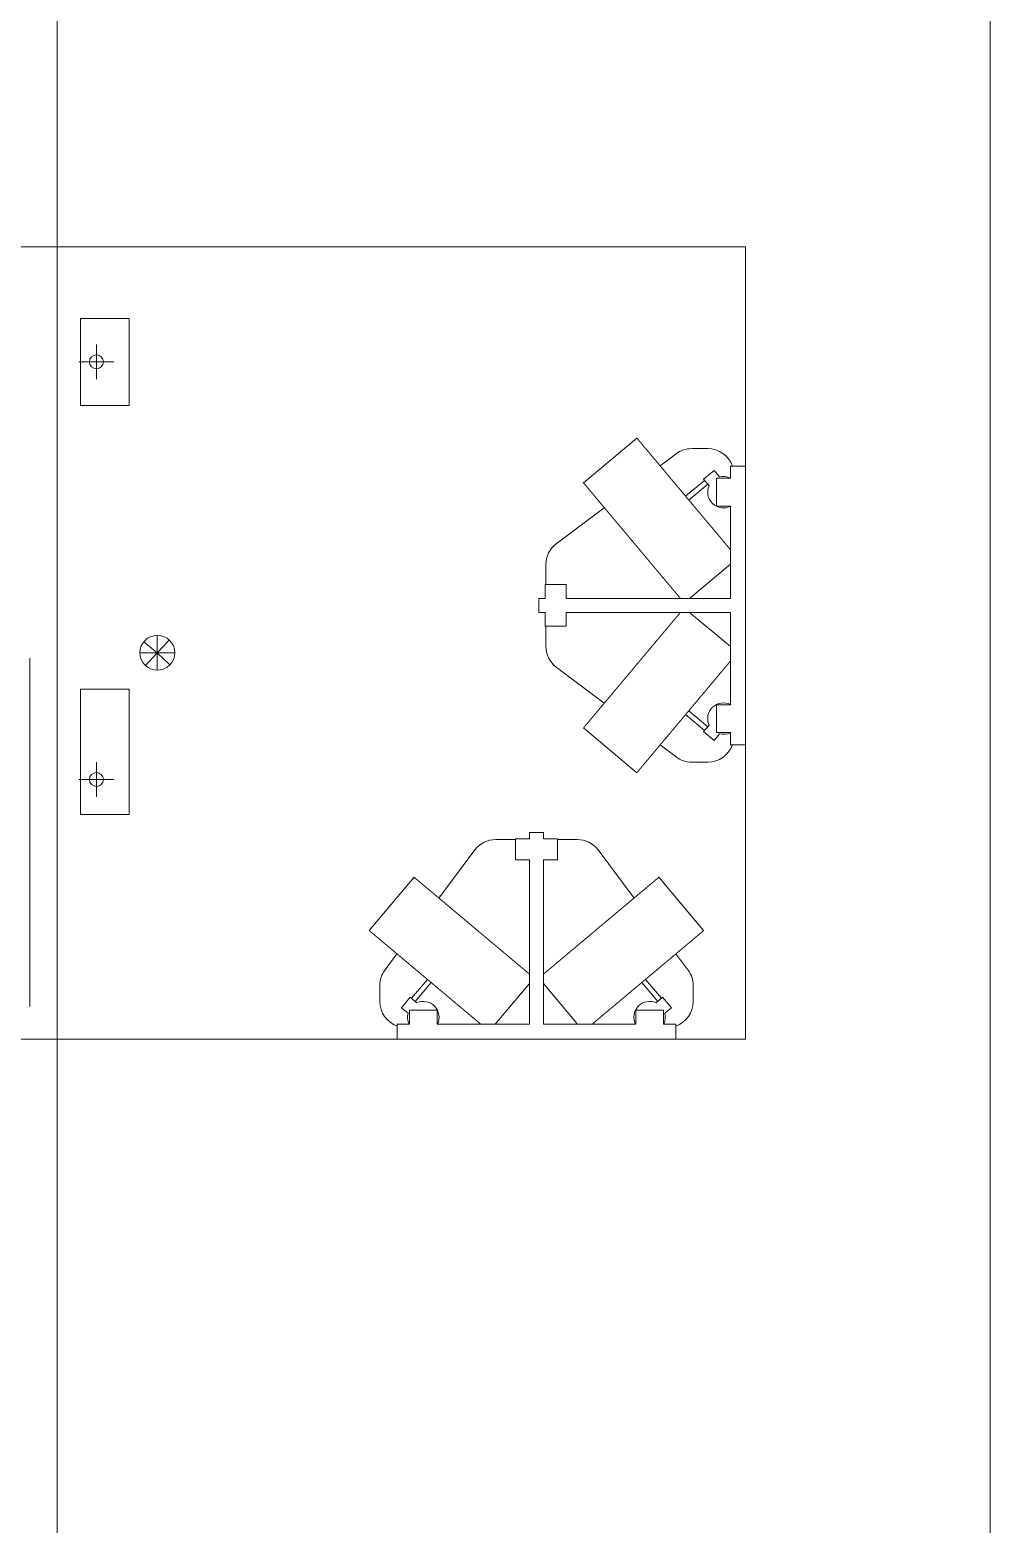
# Model space of a CAD drawing. Header units: millimetres. Extents: x 3056 to 110866, y 16649 to 58349.
# Drawn here: x 88128 to 90886, y 33777 to 38066 of the extents above; entities that cross this region are included whole.
import ezdxf

# ---------------------------------------------------------------- set-up
doc = ezdxf.new("R2010")
doc.units = ezdxf.units.MM
doc.layers.add('1', color=7, linetype='Continuous', true_color=0xffffff)

msp = doc.modelspace()

# ---------------------------------------------------------------- linework, layer by layer
at = {"layer": '1', "color": 143, "linetype": 'Continuous', "lineweight": 13}
for p, q in [((88206.5, 17870.4), (88206.5, 55873.3)), ((90886.5, 27999.3), (90886.5, 47349.3))]:
    msp.add_line(p, q, dxfattribs=at)
at = {"layer": '1', "color": 9, "linetype": 'Continuous', "lineweight": 13}
msp.add_line((90886.5, 27999.3), (90886.5, 47349.3), dxfattribs=at)
at = {"layer": '1', "color": 80, "linetype": 'Continuous', "lineweight": 13}
for p, q in [((84556.5, 37443.3), (90183.5, 37443.3)), ((84556.5, 37443.3), (90183.5, 37443.3)), ((90183.5, 37443.3), (90183.5, 35169.3)), ((90183.5, 37443.3), (90183.5, 35169.3)), ((88414, 37238.3), (88274, 37238.3)), ((88274, 37238.3), (88274, 36988.3)), ((88414, 36988.3), (88414, 37238.3)), ((88319.5, 37063.3), (88319.5, 37163.3)), ((88369.5, 37113.3), (88269.5, 37113.3)), ((88274, 36988.3), (88414, 36988.3)), ((89871.9, 36894.6), (89718.6, 36766)), ((89984.5, 36849.3), (89938.7, 36814.9)), ((90029.5, 36864.3), (90075.5, 36864.3)), ((90063.5, 36776.7), (90093.6, 36801.9)), ((90109.3, 36783.2), (90093.6, 36801.9)), ((90140.5, 36814.3), (90140.5, 36779.3)), ((90183.5, 36814.3), (90140.5, 36814.3)), ((90066.4, 36773.2), (90012, 36727.6)), ((90021, 36716.8), (90075.4, 36762.5)), ((90079.2, 36757.9), (90063.5, 36776.7)), ((90140.5, 36779.3), (90100.5, 36779.3)), ((90100.5, 36699.3), (90100.5, 36779.3)), ((89778.4, 36694.8), (89640.5, 36591.3)), ((90140.5, 36699.3), (90100.5, 36699.3)), ((90140.5, 36699.3), (90140.5, 36434.3)), ((89610.5, 36474.3), (89610.5, 36531.3)), ((90023.4, 36434.3), (90140.5, 36532.5)), ((89668.5, 36474.3), (89608.5, 36474.3)), ((89608.5, 36434.3), (89608.5, 36474.3)), ((89668.5, 36434.3), (89668.5, 36474.3)), ((89608.5, 36434.3), (89590.5, 36434.3)), ((89590.5, 36394.3), (89590.5, 36434.3)), ((90140.5, 36434.3), (89668.5, 36434.3)), ((89608.5, 36394.3), (89590.5, 36394.3)), ((89605.8, 36394), (89605.8, 36394.3)), ((89605.8, 36394), (89608.5, 36394.1)), ((89608.5, 36394.3), (89608.5, 36354.3)), ((90140.5, 36394.3), (89668.5, 36394.3)), ((89668.5, 36394.3), (89668.5, 36354.3)), ((90140.5, 36296.1), (90023.4, 36394.3)), ((90140.5, 36394.3), (90140.5, 36129.3)), ((89668.5, 36354.3), (89608.5, 36354.3)), ((89610.5, 36297.3), (89610.5, 36354.3)), ((88494.5, 36278.3), (88455.6, 36309.8)), ((88494.5, 36278.3), (88494.5, 36328.3)), ((88494.5, 36278.3), (88528.8, 36314.7)), ((88494.5, 36278.3), (88444.5, 36278.3)), ((88494.5, 36278.3), (88460.1, 36241.9)), ((88494.5, 36278.3), (88494.5, 36228.3)), ((88494.5, 36278.3), (88544.5, 36278.3)), ((88494.5, 36278.3), (88530.8, 36244)), ((89640.5, 36237.3), (89778.4, 36133.8)), ((88414, 36174.3), (88274, 36174.3)), ((88274, 36174.3), (88274, 35814.3)), ((88414, 35814.3), (88414, 36174.3)), ((90100.5, 36049.3), (90100.5, 36129.3)), ((90140.5, 36129.3), (90100.5, 36129.3)), ((90012, 36101), (90066.4, 36055.4)), ((90075.4, 36066.1), (90021, 36111.8)), ((89718.6, 36062.6), (89871.9, 35934)), ((90079.2, 36070.7), (90063.5, 36051.9)), ((90063.5, 36051.9), (90093.6, 36026.7)), ((90109.3, 36045.4), (90093.6, 36026.7)), ((90140.5, 36049.3), (90100.5, 36049.3)), ((90140.5, 36049.3), (90140.5, 36014.3)), ((89938.7, 36013.7), (89984.5, 35979.3)), ((90183.5, 36014.3), (90140.5, 36014.3)), ((88319.5, 35864.3), (88319.5, 35964.3)), ((90075.5, 35964.3), (90029.5, 35964.3)), ((88369.5, 35914.3), (88269.5, 35914.3)), ((88274, 35814.3), (88414, 35814.3)), ((89466.5, 35742.3), (89523.5, 35742.3)), ((89563.5, 35744.3), (89523.5, 35744.3)), ((89523.5, 35684.3), (89523.5, 35744.3)), ((89563.2, 35746.9), (89563.3, 35744.3)), ((89563.2, 35746.9), (89563.5, 35746.9)), ((89563.5, 35744.3), (89563.5, 35762.3)), ((89563.5, 35762.3), (89603.5, 35762.3)), ((89603.5, 35744.3), (89603.5, 35762.3)), ((89603.5, 35744.3), (89643.5, 35744.3)), ((89643.5, 35684.3), (89643.5, 35744.3)), ((89643.5, 35742.3), (89700.5, 35742.3)), ((89406.5, 35712.3), (89303, 35574.3)), ((89863.9, 35574.3), (89760.5, 35712.3)), ((89563.5, 35684.3), (89523.5, 35684.3)), ((89563.5, 35212.3), (89563.5, 35684.3)), ((89603.5, 35212.3), (89603.5, 35684.3)), ((89603.5, 35684.3), (89643.5, 35684.3)), ((89231.8, 35634.1), (89103.2, 35480.9)), ((90063.7, 35480.9), (89935.2, 35634.1)), ((89182.8, 35414.1), (89148.5, 35368.3)), ((90018.5, 35368.3), (89984.1, 35414.1)), ((89133.5, 35277.3), (89133.5, 35323.3)), ((89270.2, 35340.8), (89224.6, 35286.4)), ((89235.3, 35277.4), (89280.9, 35331.8)), ((89465.2, 35212.3), (89563.5, 35329.4)), ((89603.5, 35329.4), (89701.7, 35212.3)), ((89886, 35331.8), (89931.7, 35277.4)), ((89942.4, 35286.4), (89896.7, 35340.8)), ((90033.5, 35323.3), (90033.5, 35277.3)), ((89221.1, 35289.3), (89195.9, 35259.2)), ((89214.6, 35243.4), (89195.9, 35259.2)), ((89239.9, 35273.6), (89221.1, 35289.3)), ((89927.1, 35273.6), (89945.8, 35289.3)), ((89945.8, 35289.3), (89971.1, 35259.2)), ((89952.3, 35243.4), (89971.1, 35259.2)), ((89218.5, 35212.3), (89218.5, 35252.3)), ((89218.5, 35252.3), (89298.5, 35252.3)), ((89298.5, 35212.3), (89298.5, 35252.3)), ((89868.5, 35212.3), (89868.5, 35252.3)), ((89868.5, 35252.3), (89948.5, 35252.3)), ((89948.5, 35212.3), (89948.5, 35252.3)), ((89183.5, 35169.3), (89183.5, 35212.3)), ((89218.5, 35212.3), (89183.5, 35212.3)), ((89563.5, 35212.3), (89298.5, 35212.3)), ((89868.5, 35212.3), (89603.5, 35212.3)), ((89983.5, 35212.3), (89948.5, 35212.3)), ((89983.5, 35169.3), (89983.5, 35212.3)), ((90183.5, 35169.3), (84556.5, 35169.3)), ((90183.5, 35169.3), (84556.5, 35169.3))]:
    msp.add_line(p, q, dxfattribs=at)
for centre, radius in [((88319.5, 37113.3), 20), ((88494.5, 36278.3), 50), ((88319.5, 35914.3), 20)]:
    msp.add_circle(centre, radius, dxfattribs=at)
for centre, radius, start, end in [((90029.5, 36789.3), 75, 90, 126.8699), ((90075.5, 36789.3), 75, 19.4723, 90), ((90120.5, 36739.3), 45.2, 63.7683, 104.2622), ((90120.5, 36739.3), 45.2, 155.7378, 296.2321), ((89685.5, 36531.3), 75, 126.8699, 180), ((89685.5, 36297.3), 75, 180, 233.1301), ((90120.5, 36089.3), 45.2, 63.7679, 204.2622), ((90120.5, 36089.3), 45.2, 255.7378, 296.2317), ((90075.5, 36039.3), 75, 270, 340.5277), ((90029.5, 36039.3), 75, 233.1301, 270), ((89466.5, 35667.3), 75, 90, 143.1301), ((89700.5, 35667.3), 75, 36.8699, 90), ((89208.5, 35323.3), 75, 143.1301, 180), ((89958.5, 35323.3), 75, 0, 36.8699), ((89208.5, 35277.3), 75, 180, 250.5277), ((89258.5, 35232.3), 45.2, 333.7679, 114.2622), ((89908.5, 35232.3), 45.2, 65.7378, 206.2321), ((89958.5, 35277.3), 75, 289.4723, 0), ((89258.5, 35232.3), 45.2, 165.7378, 206.2317), ((89908.5, 35232.3), 45.2, 333.7683, 14.2622)]:
    msp.add_arc(centre, radius, start, end, dxfattribs=at)
for points, knots in [([(90016.5, 36722.2), (90014.3, 36724.8), (90012.1, 36727.4), (90007.7, 36732.6), (90003.4, 36737.8), (89999.1, 36743), (89996.9, 36745.6), (89994.7, 36748.1), (89992.6, 36750.7), (89990.4, 36753.3), (89988.3, 36755.8), (89986.1, 36758.4), (89981.9, 36763.5), (89977.6, 36768.5), (89973.4, 36773.5), (89969.3, 36778.4), (89965.2, 36783.3), (89961.1, 36788.2), (89959.1, 36790.6), (89957.1, 36792.9), (89955.2, 36795.3), (89953.2, 36797.7), (89951.2, 36800), (89949.3, 36802.3), (89945.4, 36806.9), (89943.5, 36809.1), (89941.7, 36811.4), (89938, 36815.8), (89936.1, 36817.9), (89934.3, 36820.1), (89930.8, 36824.4), (89929, 36826.4), (89927.3, 36828.5), (89925.6, 36830.5), (89923.9, 36832.5), (89922.2, 36834.5), (89920.6, 36836.5), (89919, 36838.4), (89917.3, 36840.3), (89914.2, 36844.1), (89911.2, 36847.7), (89908.2, 36851.2), (89906.8, 36852.9), (89904, 36856.2), (89902.6, 36857.9), (89900, 36861), (89897.5, 36864.1), (89896.2, 36865.5), (89895, 36866.9), (89893.9, 36868.3), (89892.7, 36869.7), (89890.5, 36872.3), (89889.5, 36873.6), (89888.4, 36874.8), (89887.4, 36876), (89886.4, 36877.2), (89885.5, 36878.3), (89884.6, 36879.4), (89883.7, 36880.4), (89882.9, 36881.4), (89882.1, 36882.4), (89881.2, 36883.4), (89879.8, 36885.1), (89879.1, 36885.9), (89878.4, 36886.8), (89877.8, 36887.5), (89877.2, 36888.2), (89876.6, 36888.9), (89876.1, 36889.6), (89875.1, 36890.7), (89874.6, 36891.2), (89874.2, 36891.7), (89873.5, 36892.6), (89872.9, 36893.3), (89872.4, 36893.9), (89872.3, 36894.1), (89872.1, 36894.2), (89872, 36894.4), (89871.9, 36894.5), (89871.8, 36894.6)], [0, 0, 0.015092, 0.030214, 0.060381, 0.090511, 0.120535, 0.135516, 0.150458, 0.165372, 0.180247, 0.195078, 0.209878, 0.2393, 0.268545, 0.297516, 0.326212, 0.354608, 0.382693, 0.396542, 0.410421, 0.42407, 0.43775, 0.451252, 0.464725, 0.491244, 0.504304, 0.517342, 0.542949, 0.555488, 0.568057, 0.592655, 0.604667, 0.616718, 0.628446, 0.640205, 0.651651, 0.663117, 0.674253, 0.685427, 0.707096, 0.728144, 0.748503, 0.758338, 0.777691, 0.787167, 0.805445, 0.822988, 0.831362, 0.839758, 0.847755, 0.855774, 0.871008, 0.878235, 0.885441, 0.892252, 0.899094, 0.90548, 0.911897, 0.91789, 0.923861, 0.929419, 0.935017, 0.945286, 0.949986, 0.954717, 0.958975, 0.963272, 0.967096, 0.970941, 0.977704, 0.980674, 0.983613, 0.988605, 0.992694, 0.995898, 0.997019, 0.998178, 0.998846, 0.99975, 1, 1]), ([(89863.3, 36593.6), (89861.1, 36596.2), (89856.7, 36601.5), (89854.5, 36604.1), (89852.4, 36606.6), (89850.2, 36609.2), (89848, 36611.8), (89845.8, 36614.4), (89843.7, 36617), (89841.5, 36619.6), (89839.4, 36622.1), (89837.2, 36624.7), (89835.1, 36627.3), (89832.9, 36629.8), (89828.7, 36634.9), (89826.6, 36637.4), (89824.4, 36639.9), (89820.2, 36644.9), (89816.1, 36649.9), (89812, 36654.8), (89810, 36657.2), (89805.9, 36662), (89803.9, 36664.4), (89800, 36669.1), (89796.1, 36673.7), (89794.1, 36676), (89792.2, 36678.3), (89790.3, 36680.6), (89786.6, 36685), (89784.7, 36687.2), (89782.9, 36689.4), (89781.1, 36691.6), (89779.3, 36693.7), (89777.6, 36695.8), (89774.1, 36699.9), (89772.4, 36702), (89770.7, 36704), (89769, 36706), (89767.4, 36707.9), (89765.8, 36709.9), (89762.6, 36713.7), (89761, 36715.5), (89758, 36719.1), (89755, 36722.7), (89753.6, 36724.4), (89752.2, 36726.1), (89750.8, 36727.7), (89748.1, 36730.9), (89746.8, 36732.5), (89744.2, 36735.5), (89743, 36736.9), (89741.8, 36738.4), (89740.7, 36739.8), (89739.5, 36741.1), (89737.3, 36743.8), (89736.3, 36745), (89735.2, 36746.3), (89733.2, 36748.6), (89732.3, 36749.7), (89731.4, 36750.8), (89729.7, 36752.9), (89728.8, 36753.8), (89728, 36754.8), (89727.3, 36755.7), (89726.6, 36756.6), (89725.2, 36758.2), (89724.6, 36758.9), (89724, 36759.7), (89723.4, 36760.3), (89722.4, 36761.6), (89721.9, 36762.2), (89721, 36763.2), (89720.7, 36763.6), (89720, 36764.4), (89719.7, 36764.7), (89719.5, 36765), (89719.1, 36765.5), (89718.9, 36765.7), (89718.8, 36765.8), (89718.7, 36765.9), (89718.6, 36766)], [0, 0, 0.015122, 0.045289, 0.060402, 0.075437, 0.090502, 0.105519, 0.120557, 0.135507, 0.150488, 0.165364, 0.180269, 0.195069, 0.209899, 0.239331, 0.253923, 0.268537, 0.297508, 0.326204, 0.3546, 0.368647, 0.396573, 0.410422, 0.437782, 0.464726, 0.477981, 0.491267, 0.504305, 0.530138, 0.542951, 0.55552, 0.568058, 0.580353, 0.592678, 0.616711, 0.628478, 0.640207, 0.651674, 0.66311, 0.674285, 0.696255, 0.707098, 0.728146, 0.748505, 0.758361, 0.768186, 0.777693, 0.796329, 0.805438, 0.822981, 0.831386, 0.839751, 0.847779, 0.855777, 0.871001, 0.878237, 0.885464, 0.899087, 0.905504, 0.9119, 0.923884, 0.929452, 0.935011, 0.940145, 0.945309, 0.95471, 0.959007, 0.963265, 0.967119, 0.974325, 0.977737, 0.983615, 0.986102, 0.990652, 0.992697, 0.994299, 0.997051, 0.998171, 0.998849, 0.999548, 1, 1]), ([(90140.5, 36574.4), (90139.3, 36575.8), (90138.2, 36577.2), (90137, 36578.6), (90135.7, 36580.1), (90134.5, 36581.6), (90133.2, 36583.1), (90130.6, 36586.2), (90129.2, 36587.9), (90127.8, 36589.5), (90126.4, 36591.2), (90125, 36592.9), (90122, 36596.4), (90120.5, 36598.2), (90117.4, 36601.9), (90115.8, 36603.8), (90112.6, 36607.6), (90111, 36609.6), (90107.6, 36613.6), (90105.9, 36615.6), (90102.4, 36619.8), (90098.9, 36624), (90095.2, 36628.4), (90093.3, 36630.6), (90089.6, 36635.1), (90085.8, 36639.6), (90083.9, 36641.9), (90080, 36646.5), (90076, 36651.3), (90072, 36656.1), (90069.9, 36658.5), (90067.9, 36660.9), (90065.9, 36663.4), (90063.8, 36665.8), (90061.7, 36668.3), (90057.5, 36673.3), (90055.4, 36675.8), (90051.2, 36680.8), (90046.9, 36685.9), (90042.6, 36691), (90038.3, 36696.2), (90036.1, 36698.8), (90031.8, 36704), (90029.6, 36706.6), (90027.4, 36709.2), (90025.2, 36711.8), (90023.1, 36714.4), (90020.9, 36717), (90016.5, 36722.2)], [0, 0, 0.009318, 0.018661, 0.028419, 0.038211, 0.048408, 0.058629, 0.079939, 0.090992, 0.10207, 0.113531, 0.125027, 0.148785, 0.161061, 0.185984, 0.198632, 0.224701, 0.238052, 0.265175, 0.278866, 0.30699, 0.335703, 0.365056, 0.380047, 0.410222, 0.440994, 0.456477, 0.488018, 0.519973, 0.552403, 0.568809, 0.585251, 0.601833, 0.618461, 0.635218, 0.668969, 0.685902, 0.720056, 0.754509, 0.789159, 0.823995, 0.8415, 0.876578, 0.894151, 0.911755, 0.929394, 0.947009, 0.964669, 1, 1]), ([(89997, 36434.3), (89996.1, 36435.3), (89995.3, 36436.4), (89994.3, 36437.5), (89993.4, 36438.6), (89991.4, 36440.9), (89989.3, 36443.4), (89988.3, 36444.7), (89987.2, 36446), (89986, 36447.4), (89984.8, 36448.8), (89983.6, 36450.2), (89982.4, 36451.7), (89979.9, 36454.7), (89978.6, 36456.3), (89977.2, 36457.8), (89974.5, 36461.1), (89973.1, 36462.8), (89971.6, 36464.5), (89970.2, 36466.3), (89967.2, 36469.8), (89965.6, 36471.6), (89962.5, 36475.4), (89960.9, 36477.3), (89959.3, 36479.2), (89957.6, 36481.2), (89956, 36483.2), (89952.6, 36487.2), (89950.8, 36489.3), (89949.1, 36491.4), (89945.5, 36495.6), (89943.7, 36497.8), (89941.9, 36499.9), (89940, 36502.2), (89938.2, 36504.4), (89936.3, 36506.6), (89934.4, 36508.9), (89930.6, 36513.4), (89928.6, 36515.8), (89926.7, 36518.1), (89922.7, 36522.8), (89918.7, 36527.6), (89914.6, 36532.4), (89912.6, 36534.9), (89910.5, 36537.3), (89906.4, 36542.3), (89904.3, 36544.8), (89902.2, 36547.3), (89897.9, 36552.3), (89893.7, 36557.4), (89889.4, 36562.5), (89887.2, 36565.1), (89885.1, 36567.7), (89880.7, 36572.8), (89878.6, 36575.4), (89876.4, 36578), (89872, 36583.2), (89869.8, 36585.8), (89867.6, 36588.4), (89865.5, 36591), (89863.3, 36593.6)], [0, 0, 0.006472, 0.012954, 0.019852, 0.02676, 0.041476, 0.05711, 0.065302, 0.073536, 0.08221, 0.090851, 0.099941, 0.108989, 0.127956, 0.137841, 0.147694, 0.168249, 0.178877, 0.189538, 0.200553, 0.222952, 0.234336, 0.257784, 0.269871, 0.281916, 0.294329, 0.306709, 0.332157, 0.345159, 0.358194, 0.384811, 0.398416, 0.411979, 0.42587, 0.439729, 0.453842, 0.467978, 0.496673, 0.511288, 0.52587, 0.555483, 0.585537, 0.615935, 0.631302, 0.646712, 0.677771, 0.693487, 0.70916, 0.740813, 0.772667, 0.804779, 0.820921, 0.837021, 0.869449, 0.885702, 0.901987, 0.934607, 0.950964, 0.967289, 0.983666, 1, 1]), ([(89718.6, 36062.6), (89718.7, 36062.7), (89718.8, 36062.8), (89718.9, 36062.9), (89719.1, 36063.1), (89719.2, 36063.3), (89719.7, 36063.8), (89720, 36064.2), (89720.3, 36064.6), (89720.7, 36065), (89721, 36065.4), (89721.4, 36065.9), (89721.9, 36066.4), (89722.4, 36067), (89722.9, 36067.6), (89723.4, 36068.3), (89724, 36068.9), (89724.6, 36069.7), (89725.2, 36070.4), (89725.9, 36071.2), (89726.6, 36072), (89727.3, 36072.9), (89728.9, 36074.8), (89729.7, 36075.7), (89730.5, 36076.8), (89731.4, 36077.8), (89732.3, 36078.9), (89733.3, 36080), (89734.2, 36081.2), (89735.2, 36082.4), (89737.3, 36084.8), (89739.5, 36087.5), (89740.7, 36088.9), (89741.8, 36090.2), (89743.1, 36091.7), (89745.5, 36094.6), (89746.8, 36096.2), (89748.1, 36097.7), (89749.5, 36099.3), (89752.2, 36102.6), (89753.6, 36104.3), (89755.1, 36106), (89756.5, 36107.7), (89758, 36109.5), (89761.1, 36113.1), (89764.2, 36116.9), (89767.4, 36120.7), (89769.1, 36122.7), (89772.4, 36126.7), (89774.1, 36128.7), (89775.9, 36130.8), (89777.6, 36132.9), (89779.4, 36135), (89781.2, 36137.1), (89783, 36139.3), (89784.8, 36141.4), (89786.7, 36143.7), (89788.5, 36145.9), (89792.3, 36150.4), (89794.2, 36152.7), (89796.1, 36154.9), (89798.1, 36157.3), (89800, 36159.6), (89804, 36164.3), (89806, 36166.7), (89808, 36169.1), (89812.1, 36173.9), (89814.1, 36176.4), (89818.3, 36181.3), (89820.3, 36183.8), (89822.4, 36186.3), (89824.5, 36188.8), (89826.6, 36191.3), (89828.8, 36193.8), (89830.9, 36196.4), (89833, 36198.9), (89835.2, 36201.5), (89839.5, 36206.6), (89841.6, 36209.2), (89846, 36214.3), (89850.3, 36219.5), (89852.5, 36222.1), (89856.8, 36227.3), (89859, 36229.9), (89861.2, 36232.5), (89863.4, 36235.1), (89865.6, 36237.7), (89867.8, 36240.3), (89872.1, 36245.5), (89876.5, 36250.7), (89878.7, 36253.3), (89880.8, 36255.9), (89883, 36258.5), (89887.3, 36263.6), (89889.5, 36266.2), (89891.6, 36268.7), (89893.8, 36271.3), (89895.9, 36273.8), (89898, 36276.4), (89900.1, 36278.9), (89902.3, 36281.4), (89906.4, 36286.4), (89910.6, 36291.3), (89912.6, 36293.8), (89914.7, 36296.2), (89916.7, 36298.7), (89918.8, 36301.1), (89920.8, 36303.5), (89922.8, 36305.9), (89926.7, 36310.6), (89930.6, 36315.2), (89932.6, 36317.5), (89936.4, 36322), (89938.2, 36324.3), (89941.9, 36328.7), (89943.8, 36330.9), (89945.6, 36333), (89949.1, 36337.3), (89950.9, 36339.3), (89952.6, 36341.4), (89954.3, 36343.4), (89957.7, 36347.4), (89959.3, 36349.4), (89962.5, 36353.3), (89964.1, 36355.1), (89965.7, 36357), (89967.2, 36358.8), (89968.7, 36360.6), (89971.7, 36364.1), (89973.1, 36365.8), (89974.5, 36367.5), (89975.9, 36369.1), (89977.2, 36370.8), (89978.6, 36372.3), (89979.9, 36373.9), (89981.2, 36375.4), (89982.4, 36376.9), (89983.6, 36378.4), (89984.8, 36379.8), (89986, 36381.2), (89987.2, 36382.6), (89989.4, 36385.2), (89991.4, 36387.7), (89993.4, 36390), (89994.3, 36391.1), (89995.3, 36392.2), (89996.1, 36393.3), (89997, 36394.3)], [0, 0, 0.000235, 0.000598, 0.00095, 0.001548, 0.002135, 0.0038, 0.004862, 0.005929, 0.007222, 0.008519, 0.010051, 0.011594, 0.013351, 0.015124, 0.017111, 0.019103, 0.021331, 0.023548, 0.026006, 0.028454, 0.031137, 0.036698, 0.039596, 0.04271, 0.045828, 0.049167, 0.052502, 0.056046, 0.059585, 0.067105, 0.075026, 0.079197, 0.083353, 0.08772, 0.09665, 0.101213, 0.105946, 0.1107, 0.120579, 0.125705, 0.130816, 0.136123, 0.141415, 0.152362, 0.163631, 0.175244, 0.181192, 0.19327, 0.199369, 0.205631, 0.211882, 0.218291, 0.224685, 0.23122, 0.237736, 0.244409, 0.251067, 0.264622, 0.27153, 0.278423, 0.285444, 0.292449, 0.306671, 0.313887, 0.321088, 0.335692, 0.34309, 0.357928, 0.365388, 0.372933, 0.380467, 0.38805, 0.395648, 0.4033, 0.410962, 0.418657, 0.434118, 0.441853, 0.457422, 0.473033, 0.480861, 0.496532, 0.50439, 0.512232, 0.520095, 0.527937, 0.535795, 0.551475, 0.567136, 0.574939, 0.582758, 0.590527, 0.606061, 0.613796, 0.621502, 0.629193, 0.636839, 0.644506, 0.652084, 0.659683, 0.674741, 0.689653, 0.697031, 0.704429, 0.711708, 0.719007, 0.726219, 0.73342, 0.747637, 0.761638, 0.768541, 0.7822, 0.788975, 0.802281, 0.808812, 0.815328, 0.828105, 0.834362, 0.840604, 0.846714, 0.858752, 0.864705, 0.876283, 0.881924, 0.887553, 0.893002, 0.89847, 0.909045, 0.914146, 0.919267, 0.924182, 0.929117, 0.933845, 0.938594, 0.943148, 0.947685, 0.952048, 0.956394, 0.960541, 0.964708, 0.972614, 0.980084, 0.987154, 0.990483, 0.993797, 0.996891, 1, 1]), ([(88128.5, 35762.6), (88128.5, 35772.8), (88128.5, 35783), (88128.5, 35793.2), (88128.5, 35803.4), (88128.5, 35813.6), (88128.5, 35823.7), (88128.5, 35833.8), (88128.5, 35843.9), (88128.5, 35853.9), (88128.5, 35863.9), (88128.5, 35873.9), (88128.5, 35883.8), (88128.5, 35893.7), (88128.5, 35898.6), (88128.5, 35908.4), (88128.5, 35913.3), (88128.5, 35923), (88128.5, 35932.6), (88128.5, 35942.1), (88128.5, 35946.9), (88128.5, 35956.3), (88128.5, 35965.7), (88128.5, 35975), (88128.5, 35984.2), (88128.5, 35993.3), (88128.5, 36002.3), (88128.5, 36011.2), (88128.5, 36020), (88128.5, 36028.6), (88128.5, 36037.2), (88128.5, 36045.7), (88128.5, 36054), (88128.5, 36062.3), (88128.5, 36070.4), (88128.5, 36078.3), (88128.5, 36086.2), (88128.5, 36093.9), (88128.5, 36101.5), (88128.5, 36108.9), (88128.5, 36116.2), (88128.5, 36123.3), (88128.5, 36130.3), (88128.5, 36133.8), (88128.5, 36140.5), (88128.5, 36147.1), (88128.5, 36153.6), (88128.5, 36159.8), (88128.5, 36166), (88128.5, 36168.9), (88128.5, 36174.8), (88128.5, 36180.5), (88128.5, 36186), (88128.5, 36191.3), (88128.5, 36196.5), (88128.5, 36201.5), (88128.5, 36206.3), (88128.5, 36210.9), (88128.5, 36215.3), (88128.5, 36219.5), (88128.5, 36223.6), (88128.5, 36225.6), (88128.5, 36229.3), (88128.5, 36232.9), (88128.5, 36236.2), (88128.5, 36239.4), (88128.5, 36242.4), (88128.5, 36245.2), (88128.5, 36247.7), (88128.5, 36250.1), (88128.5, 36252.3), (88128.5, 36254.2), (88128.5, 36256), (88128.5, 36257.6), (88128.5, 36258.2), (88128.5, 36259.5), (88128.5, 36260.5), (88128.5, 36261.3), (88128.5, 36262), (88128.5, 36262.4), (88128.5, 36262.6), (88128.5, 36262.6)], [0, 0, 0.020399, 0.040788, 0.061161, 0.081507, 0.101822, 0.122094, 0.142314, 0.162475, 0.182572, 0.202585, 0.222519, 0.242363, 0.262101, 0.271917, 0.29149, 0.301248, 0.320632, 0.339888, 0.359001, 0.368484, 0.38737, 0.406092, 0.42465, 0.443027, 0.46122, 0.479222, 0.497023, 0.514623, 0.532001, 0.549162, 0.566095, 0.58279, 0.599248, 0.615451, 0.6314, 0.647084, 0.662499, 0.677638, 0.692497, 0.70707, 0.721342, 0.735322, 0.742233, 0.755748, 0.768951, 0.781831, 0.794388, 0.806611, 0.812554, 0.824275, 0.835652, 0.84668, 0.857353, 0.867672, 0.877631, 0.887224, 0.896448, 0.905295, 0.913773, 0.921864, 0.925816, 0.933336, 0.940464, 0.9472, 0.953545, 0.959492, 0.965038, 0.970182, 0.974923, 0.979262, 0.983188, 0.986707, 0.989819, 0.991168, 0.993655, 0.995735, 0.997397, 0.998645, 0.999476, 0.999894, 1, 1]), ([(89871.8, 35934), (89871.9, 35934.1), (89872, 35934.2), (89872.1, 35934.3), (89872.5, 35934.7), (89872.7, 35935), (89872.9, 35935.3), (89873.2, 35935.6), (89873.5, 35936), (89873.9, 35936.4), (89874.7, 35937.4), (89875.1, 35937.9), (89875.6, 35938.5), (89876.1, 35939.1), (89876.6, 35939.7), (89877.2, 35940.4), (89878.4, 35941.9), (89879.1, 35942.7), (89879.8, 35943.5), (89880.5, 35944.4), (89881.3, 35945.3), (89882.1, 35946.2), (89882.9, 35947.2), (89884.6, 35949.2), (89885.6, 35950.4), (89886.5, 35951.5), (89887.5, 35952.6), (89888.5, 35953.8), (89890.5, 35956.3), (89892.8, 35958.9), (89895.1, 35961.7), (89897.5, 35964.6), (89900.1, 35967.6), (89902.7, 35970.8), (89904.1, 35972.4), (89906.9, 35975.8), (89908.3, 35977.5), (89909.8, 35979.2), (89911.3, 35981), (89914.3, 35984.6), (89915.9, 35986.5), (89917.4, 35988.4), (89920.7, 35992.2), (89922.3, 35994.2), (89924, 35996.2), (89927.4, 36000.2), (89929.1, 36002.3), (89930.9, 36004.4), (89932.7, 36006.5), (89934.4, 36008.6), (89938.1, 36013), (89939.9, 36015.2), (89941.8, 36017.4), (89943.7, 36019.6), (89945.6, 36021.9), (89947.5, 36024.2), (89949.4, 36026.5), (89951.4, 36028.8), (89953.3, 36031.1), (89957.3, 36035.9), (89961.3, 36040.6), (89965.4, 36045.5), (89967.4, 36047.9), (89969.5, 36050.4), (89971.6, 36052.9), (89973.7, 36055.3), (89977.8, 36060.3), (89982.1, 36065.4), (89984.2, 36067.9), (89986.3, 36070.5), (89988.5, 36073), (89990.6, 36075.6), (89992.8, 36078.2), (89997.1, 36083.3), (89999.3, 36085.9), (90001.5, 36088.5), (90003.6, 36091.1), (90005.8, 36093.7), (90010.2, 36098.9), (90012.4, 36101.5), (90014.5, 36104.1), (90016.7, 36106.7), (90018.9, 36109.3), (90021.1, 36111.9), (90023.3, 36114.5), (90025.5, 36117.1), (90029.8, 36122.3), (90032, 36124.9), (90034.2, 36127.5), (90036.3, 36130.1), (90040.7, 36135.2), (90042.8, 36137.8), (90047.1, 36142.9), (90051.4, 36148), (90055.6, 36153), (90059.8, 36158), (90063.9, 36163), (90068.1, 36167.9), (90070.1, 36170.3), (90074.1, 36175.1), (90076.1, 36177.5), (90080.1, 36182.2), (90084, 36186.8), (90085.9, 36189.1), (90089.7, 36193.7), (90091.6, 36195.9), (90095.3, 36200.3), (90097.1, 36202.5), (90098.9, 36204.6), (90102.5, 36208.9), (90104.2, 36211), (90106, 36213), (90109.3, 36217.1), (90111, 36219), (90112.7, 36221), (90115.9, 36224.9), (90119, 36228.6), (90120.5, 36230.4), (90122, 36232.2), (90125, 36235.7), (90126.4, 36237.4), (90127.8, 36239.1), (90130.6, 36242.4), (90131.9, 36243.9), (90133.2, 36245.5), (90134.5, 36247), (90135.7, 36248.5), (90137, 36250), (90138.2, 36251.4), (90140.5, 36254.2)], [0, 0, 0.000135, 0.000621, 0.000986, 0.002225, 0.003071, 0.003939, 0.00504, 0.006145, 0.007506, 0.010432, 0.012019, 0.013856, 0.015682, 0.017757, 0.019821, 0.024449, 0.02698, 0.029532, 0.032296, 0.035065, 0.038084, 0.041082, 0.047544, 0.051004, 0.054453, 0.058141, 0.061814, 0.069606, 0.077818, 0.086468, 0.095527, 0.104988, 0.114839, 0.119962, 0.130397, 0.135692, 0.141197, 0.146685, 0.158033, 0.163892, 0.16973, 0.181774, 0.187941, 0.19412, 0.206802, 0.213295, 0.219772, 0.226413, 0.233043, 0.246592, 0.253496, 0.260416, 0.267441, 0.274482, 0.281629, 0.288787, 0.296051, 0.303326, 0.318076, 0.333036, 0.348173, 0.355843, 0.363493, 0.371228, 0.378975, 0.394588, 0.410344, 0.418288, 0.426217, 0.434211, 0.442185, 0.45022, 0.466322, 0.474397, 0.482483, 0.49059, 0.498706, 0.514953, 0.523095, 0.531221, 0.539369, 0.547499, 0.555647, 0.563773, 0.571915, 0.588148, 0.596233, 0.604335, 0.61239, 0.628491, 0.636505, 0.65248, 0.668332, 0.684078, 0.699686, 0.715137, 0.730431, 0.737995, 0.753031, 0.760487, 0.775219, 0.789726, 0.796879, 0.811037, 0.818052, 0.83184, 0.838602, 0.845354, 0.858593, 0.865056, 0.87154, 0.88417, 0.890339, 0.896492, 0.908483, 0.92014, 0.925802, 0.931447, 0.942394, 0.94768, 0.952982, 0.963167, 0.968083, 0.972977, 0.977696, 0.982392, 0.986908, 0.991407, 1, 1]), ([(88128.5, 35262.6), (88128.5, 35262.8), (88128.5, 35262.9), (88128.5, 35263.3), (88128.5, 35263.6), (88128.5, 35264.3), (88128.5, 35265.2), (88128.5, 35265.8), (88128.5, 35267.1), (88128.5, 35267.7), (88128.5, 35269.3), (88128.5, 35271.1), (88128.5, 35273), (88128.5, 35275.2), (88128.5, 35277.6), (88128.5, 35280.1), (88128.5, 35282.9), (88128.5, 35285.9), (88128.5, 35289), (88128.5, 35292.4), (88128.5, 35294.2), (88128.5, 35297.9), (88128.5, 35299.7), (88128.5, 35303.7), (88128.5, 35307.8), (88128.5, 35312.2), (88128.5, 35316.7), (88128.5, 35321.4), (88128.5, 35326.3), (88128.5, 35331.3), (88128.5, 35336.6), (88128.5, 35342), (88128.5, 35347.6), (88128.5, 35353.4), (88128.5, 35359.3), (88128.5, 35365.5), (88128.5, 35371.7), (88128.5, 35378.2), (88128.5, 35384.8), (88128.5, 35391.5), (88128.5, 35398.4), (88128.5, 35402), (88128.5, 35409.1), (88128.5, 35416.4), (88128.5, 35423.8), (88128.5, 35427.6), (88128.5, 35435.2), (88128.5, 35443), (88128.5, 35450.9), (88128.5, 35458.9), (88128.5, 35467.1), (88128.5, 35475.4), (88128.5, 35483.8), (88128.5, 35492.3), (88128.5, 35501), (88128.5, 35509.7), (88128.5, 35518.6), (88128.5, 35527.5), (88128.5, 35536.6), (88128.5, 35545.7), (88128.5, 35554.9), (88128.5, 35564.3), (88128.5, 35573.7), (88128.5, 35583.1), (88128.5, 35592.7), (88128.5, 35602.3), (88128.5, 35607.2), (88128.5, 35616.9), (88128.5, 35626.7), (88128.5, 35636.5), (88128.5, 35641.5), (88128.5, 35651.4), (88128.5, 35661.4), (88128.5, 35671.4), (88128.5, 35681.4), (88128.5, 35691.5), (88128.5, 35696.5), (88128.5, 35706.7), (88128.5, 35716.8), (88128.5, 35727), (88128.5, 35737.2), (88128.5, 35742.3), (88128.5, 35752.4), (88128.5, 35762.6)], [0, 0, 0.000206, 0.000519, 0.001349, 0.001873, 0.003328, 0.005196, 0.006339, 0.008827, 0.010176, 0.013287, 0.016806, 0.020733, 0.025072, 0.029813, 0.034957, 0.040508, 0.04645, 0.052795, 0.059531, 0.063098, 0.070422, 0.074179, 0.082084, 0.090366, 0.099028, 0.108067, 0.117475, 0.127254, 0.137393, 0.147892, 0.158745, 0.169948, 0.181499, 0.19339, 0.205613, 0.218165, 0.231051, 0.244248, 0.257763, 0.27159, 0.278654, 0.292931, 0.307499, 0.322358, 0.329857, 0.345139, 0.360691, 0.376508, 0.39259, 0.40892, 0.425493, 0.44231, 0.45936, 0.476632, 0.494121, 0.511822, 0.529729, 0.547826, 0.566114, 0.584587, 0.603225, 0.622031, 0.640997, 0.66011, 0.679367, 0.689061, 0.708508, 0.728082, 0.747767, 0.757636, 0.77748, 0.797413, 0.817432, 0.837524, 0.857686, 0.867793, 0.888039, 0.908332, 0.928663, 0.949025, 0.959212, 0.979601, 1, 1]), ([(89231.8, 35634.1), (89231.8, 35634.1), (89231.8, 35634.1), (89232, 35634), (89232.1, 35633.9), (89232.3, 35633.7), (89232.5, 35633.5), (89232.7, 35633.3), (89233, 35633.1), (89233.4, 35632.8), (89233.7, 35632.5), (89234.2, 35632.1), (89234.6, 35631.8), (89235.1, 35631.3), (89235.6, 35630.9), (89236.2, 35630.4), (89236.8, 35629.9), (89237.4, 35629.4), (89238.1, 35628.8), (89239.6, 35627.6), (89240.4, 35626.9), (89241.2, 35626.2), (89242.1, 35625.5), (89243.9, 35623.9), (89244.9, 35623.1), (89245.9, 35622.2), (89247, 35621.4), (89248.1, 35620.4), (89249.2, 35619.5), (89251.5, 35617.5), (89252.8, 35616.5), (89254, 35615.4), (89255.3, 35614.3), (89258, 35612.1), (89259.4, 35610.9), (89260.9, 35609.7), (89262.3, 35608.5), (89263.8, 35607.2), (89265.3, 35606), (89268.5, 35603.3), (89271.8, 35600.6), (89273.5, 35599.1), (89275.2, 35597.7), (89278.7, 35594.8), (89280.5, 35593.2), (89282.3, 35591.7), (89284.2, 35590.1), (89286, 35588.6), (89289.9, 35585.4), (89291.9, 35583.7), (89293.8, 35582), (89295.9, 35580.3), (89297.9, 35578.6), (89302, 35575.2), (89304.2, 35573.4), (89306.3, 35571.6), (89310.6, 35568), (89312.8, 35566.1), (89315, 35564.2), (89317.3, 35562.4), (89319.5, 35560.5), (89321.8, 35558.5), (89326.4, 35554.7), (89328.8, 35552.7), (89331.1, 35550.7), (89333.5, 35548.8), (89335.9, 35546.8), (89338.3, 35544.8), (89343.1, 35540.7), (89345.6, 35538.6), (89348, 35536.6), (89353, 35532.4), (89355.5, 35530.3), (89358, 35528.2), (89363, 35524), (89368.1, 35519.7), (89370.6, 35517.6), (89373.2, 35515.5), (89375.8, 35513.3), (89380.9, 35509), (89386.1, 35504.6), (89388.7, 35502.5), (89391.3, 35500.3), (89393.9, 35498.1), (89399.1, 35493.7), (89404.3, 35489.4), (89409.5, 35485), (89414.7, 35480.6), (89417.3, 35478.5), (89419.9, 35476.3), (89422.5, 35474.1), (89425.1, 35471.9), (89427.6, 35469.8), (89430.2, 35467.6), (89432.8, 35465.4), (89435.4, 35463.3), (89437.9, 35461.1), (89440.5, 35459), (89443, 35456.9), (89445.5, 35454.7), (89450.6, 35450.5), (89455.6, 35446.3), (89458.1, 35444.2), (89460.5, 35442.2), (89463, 35440.1), (89465.4, 35438.1), (89467.8, 35436), (89472.7, 35432), (89475, 35430), (89477.4, 35428), (89479.8, 35426), (89482.1, 35424.1), (89484.4, 35422.1), (89489, 35418.3), (89491.2, 35416.4), (89493.5, 35414.5), (89495.7, 35412.7), (89497.9, 35410.8), (89500, 35409), (89502.2, 35407.2), (89506.4, 35403.6), (89510.6, 35400.2), (89514.6, 35396.8), (89516.6, 35395.1), (89518.6, 35393.5), (89520.5, 35391.8), (89524.3, 35388.7), (89526.2, 35387.1), (89528, 35385.6), (89529.8, 35384.1), (89533.3, 35381.1), (89535, 35379.7), (89536.7, 35378.3), (89538.3, 35376.9), (89540, 35375.5), (89541.5, 35374.2), (89543.1, 35372.9), (89544.6, 35371.6), (89546.1, 35370.4), (89547.6, 35369.1), (89549, 35367.9), (89551.8, 35365.6), (89553.1, 35364.5), (89554.4, 35363.4), (89556.9, 35361.3), (89558, 35360.4), (89559.2, 35359.4), (89561.4, 35357.5), (89562.4, 35356.7), (89563.5, 35355.8)], [0, 0, 0.000122, 0.000248, 0.000599, 0.000955, 0.001554, 0.002135, 0.002967, 0.003795, 0.004872, 0.00593, 0.007235, 0.008537, 0.010068, 0.011603, 0.01336, 0.01512, 0.017124, 0.01911, 0.023569, 0.02602, 0.028457, 0.031137, 0.036715, 0.039613, 0.042717, 0.04584, 0.049166, 0.052507, 0.059593, 0.063354, 0.067096, 0.071074, 0.079188, 0.083361, 0.087729, 0.0921, 0.09664, 0.101203, 0.11071, 0.120591, 0.125703, 0.130835, 0.141426, 0.14689, 0.152369, 0.157997, 0.16364, 0.175247, 0.181192, 0.187156, 0.193272, 0.199374, 0.211882, 0.218288, 0.224676, 0.237749, 0.244415, 0.251063, 0.257851, 0.264625, 0.271539, 0.285448, 0.292443, 0.299556, 0.306673, 0.313882, 0.321094, 0.335702, 0.343079, 0.350474, 0.365403, 0.372932, 0.380465, 0.395654, 0.410964, 0.418658, 0.426374, 0.434102, 0.449638, 0.465235, 0.473027, 0.48087, 0.488693, 0.504385, 0.520085, 0.535785, 0.551478, 0.559301, 0.567143, 0.574936, 0.582748, 0.590533, 0.598314, 0.606042, 0.613793, 0.621486, 0.629199, 0.636854, 0.644486, 0.659675, 0.674733, 0.682198, 0.689658, 0.697035, 0.704408, 0.711708, 0.72622, 0.73341, 0.740523, 0.747632, 0.754627, 0.761641, 0.775424, 0.782193, 0.788978, 0.795622, 0.802284, 0.808798, 0.815334, 0.828102, 0.840602, 0.852798, 0.858757, 0.864695, 0.870498, 0.881899, 0.887538, 0.892998, 0.898454, 0.909038, 0.914146, 0.919251, 0.924173, 0.92911, 0.93384, 0.938586, 0.943126, 0.947681, 0.952026, 0.95639, 0.964691, 0.968642, 0.972598, 0.980074, 0.983609, 0.987148, 0.993784, 0.996885, 1, 1]), ([(89603.5, 35355.8), (89604.5, 35356.7), (89605.5, 35357.5), (89607.7, 35359.4), (89608.9, 35360.4), (89610.1, 35361.3), (89611.3, 35362.4), (89612.6, 35363.4), (89613.9, 35364.5), (89615.2, 35365.6), (89616.6, 35366.8), (89619.4, 35369.1), (89620.8, 35370.4), (89622.3, 35371.6), (89623.8, 35372.9), (89625.4, 35374.2), (89627, 35375.5), (89628.6, 35376.9), (89630.3, 35378.3), (89632, 35379.7), (89633.7, 35381.1), (89635.4, 35382.6), (89637.2, 35384.1), (89639, 35385.6), (89642.6, 35388.7), (89644.5, 35390.2), (89646.4, 35391.8), (89648.4, 35393.5), (89650.3, 35395.1), (89652.3, 35396.8), (89654.3, 35398.5), (89656.4, 35400.2), (89660.5, 35403.6), (89664.7, 35407.2), (89666.9, 35409), (89669.1, 35410.8), (89671.3, 35412.7), (89673.5, 35414.5), (89675.7, 35416.4), (89678, 35418.3), (89682.5, 35422.1), (89684.9, 35424.1), (89687.2, 35426), (89689.5, 35428), (89691.9, 35430), (89696.7, 35434), (89699.1, 35436), (89701.5, 35438.1), (89704, 35440.1), (89706.4, 35442.2), (89708.9, 35444.2), (89711.4, 35446.3), (89716.4, 35450.5), (89721.4, 35454.7), (89723.9, 35456.9), (89726.5, 35459), (89731.6, 35463.3), (89734.1, 35465.4), (89739.3, 35469.8), (89741.9, 35471.9), (89747.1, 35476.3), (89749.7, 35478.5), (89752.3, 35480.6), (89754.9, 35482.8), (89757.5, 35485), (89762.7, 35489.4), (89765.3, 35491.6), (89767.9, 35493.7), (89770.5, 35495.9), (89773.1, 35498.1), (89775.7, 35500.3), (89778.3, 35502.5), (89780.9, 35504.6), (89786, 35509), (89788.6, 35511.1), (89791.2, 35513.3), (89793.8, 35515.5), (89796.3, 35517.6), (89798.9, 35519.7), (89803.9, 35524), (89809, 35528.2), (89811.5, 35530.3), (89814, 35532.4), (89818.9, 35536.6), (89821.4, 35538.6), (89823.8, 35540.7), (89826.3, 35542.7), (89828.7, 35544.8), (89831.1, 35546.8), (89833.5, 35548.8), (89835.8, 35550.7), (89840.5, 35554.7), (89845.1, 35558.5), (89847.4, 35560.5), (89849.7, 35562.4), (89851.9, 35564.2), (89856.3, 35568), (89858.5, 35569.8), (89862.8, 35573.4), (89864.9, 35575.2), (89869, 35578.6), (89871.1, 35580.3), (89873.1, 35582), (89877.1, 35585.4), (89879, 35587), (89880.9, 35588.6), (89882.8, 35590.1), (89884.6, 35591.7), (89886.5, 35593.2), (89888.3, 35594.8), (89891.8, 35597.7), (89893.5, 35599.1), (89896.8, 35601.9), (89898.5, 35603.3), (89901.6, 35606), (89903.1, 35607.2), (89904.6, 35608.5), (89906.1, 35609.7), (89907.5, 35610.9), (89908.9, 35612.1), (89910.3, 35613.2), (89912.9, 35615.4), (89915.4, 35617.5), (89917.8, 35619.5), (89918.9, 35620.4), (89920, 35621.4), (89921, 35622.2), (89923, 35623.9), (89924, 35624.7), (89924.9, 35625.5), (89926.6, 35626.9), (89928.1, 35628.2), (89928.8, 35628.8), (89929.5, 35629.4), (89930.2, 35629.9), (89930.8, 35630.4), (89931.3, 35630.9), (89931.8, 35631.3), (89932.4, 35631.8), (89932.8, 35632.1), (89933.2, 35632.5), (89933.6, 35632.8), (89933.9, 35633.1), (89934.2, 35633.3), (89934.5, 35633.5), (89934.7, 35633.7), (89934.9, 35633.9), (89935, 35634), (89935.1, 35634.1), (89935.1, 35634.1), (89935.2, 35634.1)], [0, 0, 0.003097, 0.006216, 0.012852, 0.016372, 0.019908, 0.023646, 0.027403, 0.031358, 0.035291, 0.039461, 0.047956, 0.05232, 0.056856, 0.061415, 0.066142, 0.070892, 0.07581, 0.08075, 0.085855, 0.090964, 0.096256, 0.101529, 0.107004, 0.118084, 0.123723, 0.129504, 0.135308, 0.141245, 0.147186, 0.153303, 0.1594, 0.171901, 0.184669, 0.191187, 0.19772, 0.204363, 0.211026, 0.217792, 0.22458, 0.238364, 0.245359, 0.252373, 0.259463, 0.266576, 0.280994, 0.288298, 0.295579, 0.302971, 0.310348, 0.317808, 0.325254, 0.340313, 0.355501, 0.363153, 0.370808, 0.386195, 0.393946, 0.409474, 0.417241, 0.432864, 0.440688, 0.44853, 0.456358, 0.464204, 0.479904, 0.487773, 0.495624, 0.50347, 0.511297, 0.51914, 0.526963, 0.534775, 0.550372, 0.558157, 0.565889, 0.573636, 0.581334, 0.589046, 0.604357, 0.619546, 0.627079, 0.634608, 0.649537, 0.656914, 0.66431, 0.671614, 0.678899, 0.686112, 0.69332, 0.700437, 0.714564, 0.728474, 0.73537, 0.742162, 0.748932, 0.762265, 0.768782, 0.781726, 0.788114, 0.800622, 0.806742, 0.81284, 0.824768, 0.830571, 0.836356, 0.841999, 0.847646, 0.853106, 0.858589, 0.869181, 0.874293, 0.884365, 0.889287, 0.898794, 0.903357, 0.907916, 0.912288, 0.916656, 0.92081, 0.924983, 0.932902, 0.940424, 0.94751, 0.950832, 0.954177, 0.957281, 0.963302, 0.966204, 0.968861, 0.973997, 0.978678, 0.980889, 0.982893, 0.984879, 0.986658, 0.988414, 0.989949, 0.99148, 0.992782, 0.994069, 0.995146, 0.996203, 0.997032, 0.997864, 0.998464, 0.999044, 0.999418, 0.99977, 0.999878, 1, 1]), ([(89103.2, 35480.9), (89103.2, 35480.9), (89103.3, 35480.9), (89103.4, 35480.8), (89103.5, 35480.7), (89103.7, 35480.5), (89103.9, 35480.3), (89104.2, 35480.1), (89104.5, 35479.9), (89104.8, 35479.6), (89105.2, 35479.3), (89106, 35478.5), (89106.5, 35478.1), (89107.6, 35477.2), (89108.2, 35476.7), (89108.9, 35476.1), (89109.6, 35475.6), (89110.3, 35475), (89111, 35474.4), (89112.7, 35473), (89113.5, 35472.2), (89114.4, 35471.5), (89115.4, 35470.7), (89116.4, 35469.9), (89117.4, 35469), (89119.5, 35467.2), (89120.6, 35466.3), (89121.8, 35465.3), (89124.2, 35463.3), (89125.5, 35462.2), (89126.8, 35461.1), (89128.1, 35460), (89129.5, 35458.9), (89130.9, 35457.7), (89132.3, 35456.5), (89133.8, 35455.3), (89135.3, 35454), (89136.8, 35452.7), (89140, 35450.1), (89141.6, 35448.7), (89143.2, 35447.3), (89144.9, 35445.9), (89146.6, 35444.5), (89148.4, 35443), (89150.2, 35441.5), (89152, 35440), (89153.8, 35438.5), (89157.5, 35435.3), (89159.5, 35433.7), (89161.4, 35432.1), (89163.4, 35430.4), (89167.4, 35427.1), (89169.4, 35425.4), (89171.5, 35423.6), (89175.7, 35420.1), (89177.8, 35418.3), (89182.1, 35414.7), (89186.6, 35411), (89188.8, 35409.1), (89191.1, 35407.2), (89193.4, 35405.3), (89195.6, 35403.3), (89200.3, 35399.4), (89202.7, 35397.5), (89205, 35395.5), (89207.4, 35393.5), (89209.8, 35391.5), (89212.2, 35389.4), (89214.7, 35387.4), (89217.1, 35385.3), (89219.6, 35383.3), (89222, 35381.2), (89224.5, 35379.1), (89227, 35377), (89229.5, 35374.9), (89234.6, 35370.7), (89237.1, 35368.6), (89239.6, 35366.4), (89242.2, 35364.3), (89244.8, 35362.1), (89249.9, 35357.8), (89252.5, 35355.7), (89255.1, 35353.5), (89260.2, 35349.1), (89262.9, 35347), (89265.4, 35344.8), (89268, 35342.6), (89270.7, 35340.4), (89273.3, 35338.2), (89275.9, 35336), (89278.5, 35333.8), (89283.7, 35329.5), (89286.3, 35327.3), (89288.9, 35325.1), (89291.5, 35322.9), (89296.7, 35318.6), (89299.2, 35316.4), (89301.8, 35314.3), (89304.4, 35312.1), (89307, 35309.9), (89309.5, 35307.8), (89312.1, 35305.7), (89317.2, 35301.4), (89322.2, 35297.2), (89324.7, 35295.1), (89327.2, 35293), (89329.7, 35290.9), (89332.1, 35288.8), (89334.6, 35286.8), (89337, 35284.7), (89339.5, 35282.7), (89341.9, 35280.7), (89344.3, 35278.6), (89346.7, 35276.6), (89351.4, 35272.7), (89353.7, 35270.7), (89356, 35268.8), (89360.6, 35264.9), (89365.1, 35261.2), (89367.3, 35259.3), (89369.5, 35257.5), (89371.7, 35255.7), (89375.9, 35252.1), (89378.1, 35250.3), (89380.1, 35248.5), (89384.2, 35245.1), (89386.2, 35243.4), (89388.2, 35241.8), (89392.1, 35238.5), (89394, 35236.9), (89395.9, 35235.3), (89397.8, 35233.8), (89401.4, 35230.7), (89403.1, 35229.2), (89404.9, 35227.8), (89406.6, 35226.4), (89408.3, 35224.9), (89409.9, 35223.6), (89413.1, 35220.9), (89414.7, 35219.6), (89416.2, 35218.3), (89417.7, 35217), (89419.1, 35215.8), (89420.6, 35214.6), (89423.3, 35212.3)], [0, 0, 0.000131, 0.000257, 0.000625, 0.000989, 0.001614, 0.002216, 0.003078, 0.003937, 0.005052, 0.006148, 0.008854, 0.010441, 0.013855, 0.015695, 0.017756, 0.019833, 0.022144, 0.024435, 0.029522, 0.0323, 0.035073, 0.038084, 0.04109, 0.044307, 0.051009, 0.054455, 0.058146, 0.065718, 0.069615, 0.073722, 0.077824, 0.082153, 0.086477, 0.090987, 0.095513, 0.100245, 0.104992, 0.114843, 0.119966, 0.12507, 0.130392, 0.135709, 0.1412, 0.146687, 0.152368, 0.15803, 0.169733, 0.17575, 0.181764, 0.187947, 0.200473, 0.206795, 0.213299, 0.226422, 0.233041, 0.246595, 0.26041, 0.267452, 0.274471, 0.281636, 0.288785, 0.303328, 0.310703, 0.318073, 0.325551, 0.333044, 0.340612, 0.348184, 0.355832, 0.363495, 0.371234, 0.378968, 0.386774, 0.394599, 0.410345, 0.418278, 0.426214, 0.434209, 0.442186, 0.458248, 0.466319, 0.474386, 0.490583, 0.498709, 0.506815, 0.514949, 0.523079, 0.531237, 0.539371, 0.547509, 0.563777, 0.571908, 0.580034, 0.58814, 0.604337, 0.6124, 0.620467, 0.628478, 0.63651, 0.644501, 0.652473, 0.668338, 0.684076, 0.691881, 0.699683, 0.707414, 0.715129, 0.722792, 0.730431, 0.738, 0.745564, 0.753014, 0.760483, 0.775224, 0.782472, 0.789736, 0.804018, 0.818047, 0.824947, 0.831831, 0.8386, 0.851964, 0.858599, 0.865056, 0.877846, 0.884164, 0.890336, 0.902482, 0.908491, 0.914311, 0.920135, 0.931442, 0.936925, 0.942404, 0.947694, 0.952964, 0.958079, 0.968073, 0.972991, 0.977691, 0.982387, 0.986909, 0.991407, 1, 1]), ([(89743.6, 35212.3), (89746.4, 35214.6), (89747.8, 35215.8), (89749.3, 35217), (89750.8, 35218.3), (89752.3, 35219.6), (89753.8, 35220.9), (89755.4, 35222.2), (89758.7, 35224.9), (89762.1, 35227.8), (89763.8, 35229.2), (89765.6, 35230.7), (89769.2, 35233.8), (89771, 35235.3), (89772.9, 35236.9), (89774.8, 35238.5), (89776.8, 35240.1), (89778.7, 35241.8), (89782.7, 35245.1), (89784.7, 35246.8), (89786.8, 35248.5), (89788.9, 35250.3), (89793.1, 35253.8), (89795.3, 35255.7), (89797.4, 35257.5), (89799.7, 35259.3), (89804.1, 35263.1), (89806.4, 35264.9), (89810.9, 35268.8), (89813.2, 35270.7), (89817.9, 35274.7), (89820.3, 35276.6), (89825.1, 35280.7), (89827.5, 35282.7), (89829.9, 35284.7), (89832.4, 35286.8), (89834.8, 35288.8), (89837.3, 35290.9), (89839.8, 35293), (89842.3, 35295.1), (89844.8, 35297.2), (89849.8, 35301.4), (89854.9, 35305.7), (89860, 35309.9), (89865.1, 35314.3), (89867.7, 35316.4), (89872.9, 35320.8), (89875.5, 35322.9), (89878.1, 35325.1), (89880.7, 35327.3), (89883.3, 35329.5), (89885.9, 35331.7), (89888.5, 35333.8), (89891.1, 35336), (89893.7, 35338.2), (89896.3, 35340.4), (89898.9, 35342.6), (89901.5, 35344.8), (89904.1, 35347), (89906.7, 35349.1), (89911.9, 35353.5), (89914.5, 35355.7), (89917, 35357.8), (89922.2, 35362.1), (89924.7, 35364.3), (89927.3, 35366.4), (89929.8, 35368.6), (89932.4, 35370.7), (89934.9, 35372.8), (89937.4, 35374.9), (89942.4, 35379.1), (89944.9, 35381.2), (89947.4, 35383.3), (89949.8, 35385.3), (89952.3, 35387.4), (89954.7, 35389.4), (89957.1, 35391.5), (89959.5, 35393.5), (89961.9, 35395.5), (89964.3, 35397.5), (89966.6, 35399.4), (89969, 35401.4), (89973.6, 35405.3), (89975.9, 35407.2), (89978.1, 35409.1), (89980.4, 35411), (89984.8, 35414.7), (89987, 35416.5), (89989.1, 35418.3), (89991.3, 35420.1), (89995.5, 35423.6), (89997.5, 35425.4), (89999.6, 35427.1), (90001.6, 35428.8), (90003.6, 35430.4), (90005.5, 35432.1), (90007.5, 35433.7), (90009.4, 35435.3), (90013.1, 35438.5), (90015, 35440), (90016.8, 35441.5), (90018.5, 35443), (90020.3, 35444.5), (90022, 35445.9), (90023.7, 35447.3), (90027, 35450.1), (90030.1, 35452.7), (90031.6, 35454), (90033.2, 35455.3), (90034.6, 35456.5), (90036.1, 35457.7), (90037.4, 35458.9), (90038.8, 35460), (90040.1, 35461.1), (90041.5, 35462.2), (90042.7, 35463.3), (90044, 35464.3), (90046.3, 35466.3), (90047.4, 35467.2), (90048.5, 35468.1), (90050.6, 35469.9), (90051.6, 35470.7), (90052.5, 35471.5), (90053.4, 35472.2), (90054.3, 35473), (90055.9, 35474.4), (90057.4, 35475.6), (90058.1, 35476.1), (90058.7, 35476.7), (90059.3, 35477.2), (90059.9, 35477.7), (90060.4, 35478.1), (90060.9, 35478.5), (90061.3, 35478.9), (90061.8, 35479.3), (90062.1, 35479.6), (90062.5, 35479.9), (90062.8, 35480.1), (90063, 35480.3), (90063.2, 35480.5), (90063.4, 35480.7), (90063.5, 35480.8), (90063.7, 35480.9), (90063.7, 35480.9), (90063.7, 35480.9)], [0, 0, 0.008593, 0.013092, 0.017594, 0.02229, 0.02701, 0.031908, 0.036826, 0.047017, 0.057597, 0.063076, 0.06854, 0.079847, 0.085671, 0.09151, 0.0975, 0.10351, 0.109666, 0.122137, 0.12847, 0.134927, 0.141404, 0.154634, 0.161403, 0.168153, 0.175056, 0.188951, 0.195986, 0.210268, 0.217512, 0.23215, 0.239502, 0.254441, 0.262005, 0.269554, 0.277213, 0.284857, 0.292592, 0.300322, 0.308124, 0.31593, 0.331668, 0.347533, 0.363478, 0.37954, 0.387607, 0.403769, 0.411848, 0.419974, 0.428081, 0.436211, 0.444345, 0.452499, 0.460637, 0.468772, 0.47691, 0.48504, 0.493174, 0.501301, 0.509407, 0.525604, 0.533671, 0.541743, 0.557805, 0.565801, 0.573777, 0.581713, 0.589646, 0.597539, 0.605412, 0.621024, 0.628778, 0.636516, 0.64416, 0.651828, 0.6594, 0.666969, 0.674442, 0.68192, 0.68929, 0.696684, 0.703937, 0.718377, 0.725523, 0.732561, 0.739603, 0.753418, 0.760176, 0.766954, 0.773592, 0.786715, 0.7932, 0.799542, 0.805888, 0.812048, 0.818232, 0.824245, 0.830263, 0.841966, 0.847647, 0.853309, 0.858816, 0.864307, 0.869605, 0.874926, 0.885173, 0.895024, 0.899752, 0.904484, 0.90901, 0.91354, 0.917864, 0.922173, 0.926295, 0.930402, 0.934299, 0.9382, 0.945543, 0.949008, 0.952455, 0.958927, 0.961934, 0.964945, 0.967718, 0.970476, 0.975564, 0.980185, 0.982242, 0.984323, 0.986143, 0.987986, 0.989577, 0.991163, 0.992516, 0.99385, 0.994966, 0.996062, 0.99692, 0.997783, 0.998404, 0.99901, 0.999393, 0.999761, 0.999888, 1, 1])]:
    msp.add_open_spline(points, degree=1, knots=knots, dxfattribs=at)

doc.saveas('drawing.dxf')
